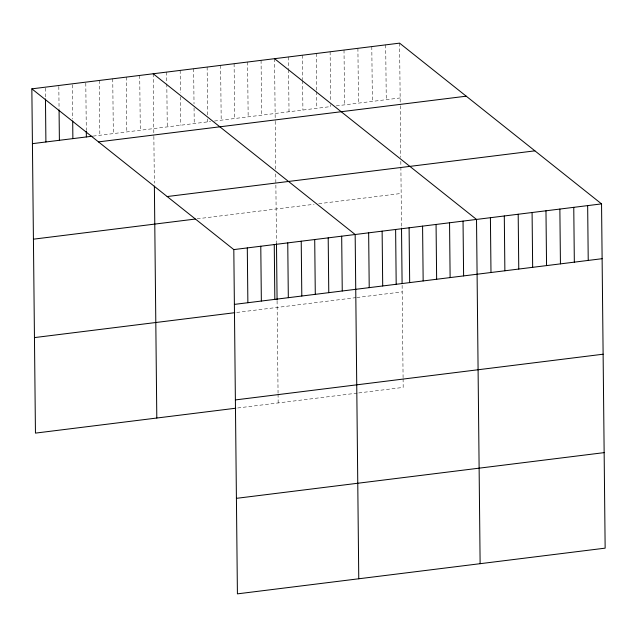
<?xml version="1.0" encoding="UTF-8"?>
<svg xmlns="http://www.w3.org/2000/svg" width="637" height="637" viewBox="0 0 637 637"><rect width="100%" height="100%" fill="white"/><g stroke="black" fill="none" stroke-linecap="round" stroke-linejoin="round"><path stroke-width="0.48" stroke-dasharray="3.19 2.39" d="M93.098 136.111L210.6 121.508M214.454 121.03L330.699 106.578L330.675 104.619M336.256 105.885L400.155 97.947M197.151 218.825L314.097 204.286M318.731 203.713L401.159 193.465M236.709 312.456L355.884 297.638M356.808 297.527L402.186 291.881M237.705 407.975L357.803 393.045M358.735 392.933L403.189 387.407L403.094 378.633M399.582 43.141L400.227 104.771M400.235 105.742L400.777 157.403M400.816 161.304L400.872 166.177M400.88 167.149L401.517 228.15M402.122 285.32L403.086 377.661M385.688 44.869L386.261 99.675M371.801 46.597L372.374 101.402M357.906 48.324L358.48 103.13M344.012 50.044L344.585 104.85M330.125 51.772L330.635 100.71M316.231 53.5L316.621 90.693M316.629 91.672L316.804 108.306M302.336 55.228L302.591 79.697M302.607 80.676L302.909 110.034M288.442 56.956L288.569 68.7M288.577 69.68L289.023 111.762M274.555 58.684L275.2 120.313M275.208 121.285L275.717 170.023M275.757 173.917L276.482 242.753M277.087 300.863L278.058 393.196M278.066 394.176L278.162 402.95M261.066 60.356L261.648 115.162M247.586 62.036L248.159 116.842M234.105 63.708L234.679 118.514M220.617 65.388L221.19 120.194M207.136 67.06L207.638 115.018M207.678 118.928L207.71 121.866M193.656 68.74L194.022 103.966M194.062 107.884L194.229 123.538M180.167 70.412L180.406 92.922M180.446 96.84L180.741 125.218M166.687 72.085L166.798 82.85M166.806 83.829L167.26 126.89M153.198 73.765L153.843 135.394M153.859 136.366L154.345 183.153M139.718 75.437L140.291 130.243M126.237 77.117L126.811 131.923M112.749 78.789L113.322 133.595M99.268 80.469L99.842 135.275M85.796 83.121L86.29 130.099M72.307 84.801L72.666 119.055M58.827 86.473L59.066 108.983M45.346 88.153L45.45 97.939"/><path stroke-width="0.96" d="M31.85 88.846L399.582 43.141L601.543 203.888L605.15 548.154L237.418 593.859L233.811 249.593L31.85 88.846L35.457 433.112L235.786 408.213M32.423 143.651L92.134 136.23M98.496 141.892L466.228 96.187M167.165 196.546L534.897 150.842M33.427 239.178L195.225 219.064M233.811 249.593L601.543 203.888M234.384 304.398L602.116 258.694M34.454 337.594L234.782 312.695M235.387 399.925L603.12 354.212M236.415 498.341L604.147 452.628M274.555 58.684L476.516 219.431L480.123 563.689M153.198 73.765L355.167 234.512L358.766 578.778M587.656 205.616L588.23 260.422M573.762 207.343L574.335 262.149M559.867 209.063L560.441 263.869M545.973 210.791L546.554 265.597M532.086 212.519L532.659 267.325M518.192 214.247L518.765 269.053M504.297 215.975L504.87 270.781M490.41 217.703L490.984 272.509M463.035 221.103L463.609 275.909M449.547 222.783L450.12 277.589M436.066 224.455L436.64 279.261M422.578 226.127L423.159 280.933M409.097 227.807L409.671 282.613M401.517 228.15L402.098 283.449M395.617 229.479L396.19 284.285M382.128 231.159L382.702 285.965M368.648 232.831L369.221 287.637M341.679 236.184L342.252 290.99M328.198 237.864L328.772 292.67M314.71 239.536L315.291 294.342M301.229 241.216L301.803 296.022M287.749 242.888L288.322 297.694M276.49 243.692L277.079 299.923M274.26 244.568L274.834 299.374M260.78 246.24L261.353 301.046M247.299 247.92L247.873 302.726M154.377 186.076L156.806 418.031M86.298 131.079L86.361 136.947M72.69 121.006L72.873 138.627M59.074 109.962L59.392 140.299M45.458 98.918L45.904 141.979"/></g></svg>
